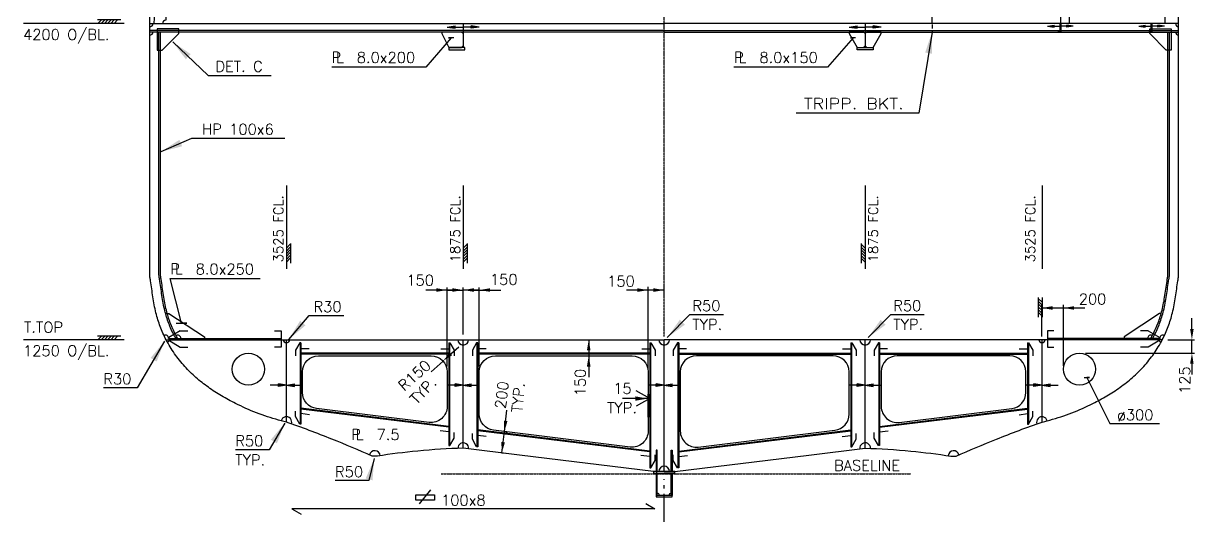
# Model space of a CAD drawing. Extents: x 53504 to 217282, y 25397 to 142583.
# Drawn here: x 165474 to 176401, y 115804 to 120395 of the extents above; entities that cross this region are included whole.
import ezdxf
from ezdxf.enums import TextEntityAlignment as Align

# ---------------------------------------------------------------- set-up
doc = ezdxf.new("R2010")
doc.units = 0
doc.header["$LTSCALE"] = 250
for name, pattern in [('DASHED', [0.75, 0.5, -0.25]), ('PHANTOM', [2.1, 1.25, -0.2, 0.125, -0.2, 0.125, -0.2]), ('STP-035', [0.24, 0.15, -0.09])]:
    doc.linetypes.add(name, pattern=pattern)
doc.layers.get('0').update_dxf_attribs({"linetype": 'CONTINUOUS'})
doc.layers.get('DEFPOINTS').update_dxf_attribs({"linetype": 'CONTINUOUS'})
for name, color, linetype in [('S0CO1', 1, 'CONTINUOUS'), ('S0CO2', 2, 'CONTINUOUS'), ('S0CO5', 4, 'CONTINUOUS'), ('S0DA2', 2, 'DASHED'), ('S0DIM', 2, 'CONTINUOUS'), ('S0PH1', 1, 'PHANTOM'), ('S0TX2', 2, 'CONTINUOUS')]:
    doc.layers.add(name, color=color, linetype=linetype)
doc.styles.add('ROMANS', font='romans', dxfattribs={"height": 100})
doc.dimstyles.new('ORGINAL', dxfattribs={"dimscale": 100, "dimtxt": 1.8, "dimasz": 2, "dimexe": 0.5, "dimexo": 1, "dimgap": 0.5, "dimtad": 1, "dimdec": 0, "dimdsep": 46, "dimtxsty": 'ROMANS', "dimcen": 0, "dimclrd": 1, "dimclre": 1, "dimclrt": 2, "dimadec": 3, "dimazin": 2, "dimtfac": 1, "dimtdec": 0, "dimtmove": 0, "dimatfit": 3, "dimfxl": 1, "dimtvp": 100, "dimtolj": 1, "dimarcsym": 0})
doc.dimstyles.new('ROAR', dxfattribs={"dimscale": 0.4, "dimtxt": 150, "dimasz": 2.4, "dimexe": 100, "dimexo": 100, "dimgap": 400, "dimtad": 0, "dimdsep": 46, "dimtxsty": 'ROMANS', "dimblk1": 'PILB', "dimblk2": 'PILC', "dimsah": 1, "dimcen": 0, "dimclrd": 1, "dimclre": 1, "dimclrt": 2, "dimadec": 0, "dimazin": 0, "dimtfac": 1, "dimtmove": 2, "dimatfit": 3, "dimldrblk": 'PILB', "dimfxl": 100, "dimtvp": 100, "dimtolj": 1, "dimarcsym": 0})
doc.dimstyles.new('ROAR1', dxfattribs={"dimscale": 0.4, "dimtxt": 2, "dimasz": 2, "dimexe": 75, "dimexo": 75, "dimgap": 500, "dimtad": 0, "dimdsep": 46, "dimtxsty": 'ROMANS', "dimblk1": 'PILD', "dimblk2": 'PILC', "dimsah": 1, "dimcen": 0, "dimclrd": 1, "dimclre": 1, "dimclrt": 2, "dimadec": 0, "dimazin": 0, "dimtfac": 1, "dimtmove": 2, "dimatfit": 3, "dimldrblk": 'PILD', "dimfxl": 1, "dimtvp": 100, "dimtolj": 1, "dimarcsym": 0})
doc.dimstyles.get("Standard").update_dxf_attribs({"dimscale": 50, "dimtxt": 2, "dimasz": 2, "dimexe": 0.5, "dimexo": 1, "dimgap": 1, "dimtad": 1, "dimdsep": 46, "dimtxsty": 'ROMANS', "dimcen": 1.5, "dimclrd": 1, "dimclre": 1, "dimclrt": 2, "dimazin": 2, "dimtfac": 1, "dimtmove": 2, "dimatfit": 3, "dimfxl": 1, "dimtvp": 100, "dimtolj": 1, "dimarcsym": 0})

# ---------------------------------------------------------------- blocks, each defined once
blk = doc.blocks.new('ST10011')
at = {"layer": 'S0CO1'}
for p, q in [((4.24, 0.65), (-0.08, 0.65)), ((0, 0), (0.65, 0.65)), ((0.6, 0), (1.25, 0.65)), ((1.2, 0), (1.85, 0.65)), ((1.8, 0), (2.45, 0.65)), ((2.4, 0), (3.05, 0.65)), ((3, 0), (3.65, 0.65))]:
    blk.add_line(p, q, dxfattribs=at)
blk = doc.blocks.new('HP100x7')
at = {"color": 0}
blk.add_lwpolyline([(0, 0), (0, -100), (20, -100, 0.767327), (24, -89), (10, -79, -0.267949), (7, -75), (7, 0)], format="xyb", close=True, dxfattribs=at)
blk = doc.blocks.new('ST10005')
at = {"color": 1}
for p, q in [((0, 0), (2, 0.32)), ((0, 0), (2, -0.32)), ((0, 0), (4, 0)), ((2, 0.32), (2, -0.32))]:
    blk.add_line(p, q, dxfattribs=at)
blk.add_solid([(0, 0), (2, 0.32), (0, 0), (2, -0.32)], dxfattribs=at)
blk = doc.blocks.new('*X7')
at = {"color": 0}
for p, q in [((13410, 17177), (13450, 17217)), ((13439, 17177), (13479, 17217)), ((13467, 17177), (13507, 17217)), ((13495, 17177), (13535, 17217)), ((13523, 17177), (13563, 17217)), ((13552, 17177), (13592, 17217))]:
    blk.add_line(p, q, dxfattribs=at)
blk = doc.blocks.new('TYKK')
at = {"layer": 'S0CO1'}
for p, q in [((-2.04, 0.82), (2.04, 0.82)), ((-2.04, 0), (2.04, 0))]:
    blk.add_line(p, q, dxfattribs=at)
at = {"layer": 'S0CO1', "xscale": 0.0204, "yscale": 0.0204, "zscale": 0.0204}
blk.add_blockref('*X7', (-275.41, -350.41), dxfattribs=at)
blk = doc.blocks.new('snip')
at = {"color": 0, "linetype": 'ByBlock'}
for p, q in [((-75, -151), (-75, -221)), ((75, -151), (75, -221))]:
    blk.add_line(p, q, dxfattribs=at)
blk.add_lwpolyline([(75, -151), (13, -43), (-12, -43), (-75, -151)], dxfattribs=at)
blk = doc.blocks.new('PLDIM2')
at = {"layer": 'S0TX2', "style": 'ROMANS'}
for s, p in [('P', (-19, 0)), ('L', (23, 0))]:
    blk.add_text(s, height=100, dxfattribs=at).set_placement(p)
blk.add_attdef('XX.X', (168, -1), '', height=100, dxfattribs=at)
blk = doc.blocks.new('*D181')
at = {"layer": 'DEFPOINTS', "color": 0, "transparency": 16777216}
for p in [(176100, 117445), (176376, 117445), (175332, 117320)]:
    blk.add_point(p, dxfattribs=at)
at = {"layer": 'S0CO1', "color": 1, "lineweight": -2, "transparency": 16777216}
for p, q in [((176376, 117545), (176376, 117645)), ((176150, 117445), (176401, 117445)), ((176376, 117320), (176376, 117445)), ((175382, 117320), (176401, 117320)), ((176376, 117220), (176376, 117120))]:
    blk.add_line(p, q, dxfattribs=at)
at = {"layer": 'S0CO1', "color": 1, "transparency": 16777216}
for points in [[(176359, 117545), (176392, 117545), (176376, 117445)], [(176359, 117220), (176392, 117220), (176376, 117320)]]:
    blk.add_solid(points, dxfattribs=at)
at = {"layer": 'S0CO1', "color": 2, "transparency": 16777216, "insert": (176309, 117068), "char_height": 100, "attachment_point": 5, "rotation": 90, "style": 'ROMANS'}
blk.add_mtext('\\A1;125', dxfattribs=at)
blk = doc.blocks.new('PILD')
at = {"color": 1, "linetype": 'ByBlock'}
blk.add_line((0, 0), (250, 0), dxfattribs=at)
blk.add_solid([(125, 21), (125, -21), (0, 0)], dxfattribs=at)
blk = doc.blocks.new('PILC')
at = {"color": 1, "linetype": 'ByBlock'}
blk.add_line((0, 0), (-250, 0), dxfattribs=at)
blk.add_solid([(-125, 21), (-125, -21), (0, 0)], dxfattribs=at)
blk = doc.blocks.new('*D182')
at = {"layer": 'DEFPOINTS', "color": 0, "transparency": 16777216}
for p in [(175177, 117741), (174977, 117445), (175177, 117170)]:
    blk.add_point(p, dxfattribs=at)
at = {"layer": 'S0DIM', "color": 1, "lineweight": -2, "transparency": 16777216}
for p, q in [((174976, 117741), (174976, 117741)), ((174977, 117475), (174977, 117771)), ((174977, 117741), (175177, 117741)), ((175177, 117200), (175177, 117771)), ((175178, 117741), (175179, 117741))]:
    blk.add_line(p, q, dxfattribs=at)
at = {"layer": 'S0DIM', "color": 1, "lineweight": -2, "transparency": 16777216, "xscale": 0.8, "yscale": 0.8, "zscale": 0.8}
blk.add_blockref('PILD', (174977, 117741), dxfattribs=at)
at = {"layer": 'S0DIM', "color": 1, "lineweight": -2, "transparency": 16777216, "xscale": 0.8, "yscale": 0.8, "zscale": 0.8, "rotation": 180}
blk.add_blockref('PILC', (175177, 117741), dxfattribs=at)
at = {"layer": 'S0DIM', "color": 2, "transparency": 16777216, "insert": (175449, 117824), "char_height": 100, "attachment_point": 5, "style": 'ROMANS'}
blk.add_mtext('\\A1;200', dxfattribs=at)
blk = doc.blocks.new('*D183')
at = {"layer": 'DEFPOINTS', "color": 0, "transparency": 16777216}
for p in [(169932, 116591), (169961, 116588), (169908, 116393)]:
    blk.add_point(p, dxfattribs=at)
at = {"layer": 'S0DIM', "color": 1, "lineweight": -2, "transparency": 16777216}
for p, q in [((169937, 116389), (169961, 116588)), ((169961, 116589), (169962, 116589)), ((169962, 116588), (169991, 116584)), ((169937, 116389), (169967, 116386)), ((169937, 116389), (169937, 116388))]:
    blk.add_line(p, q, dxfattribs=at)
at = {"layer": 'S0DIM', "color": 1, "lineweight": -2, "transparency": 16777216, "xscale": 0.8, "yscale": 0.8, "zscale": 0.8}
for name, p, rotation in [('PILC', (169961, 116588), 263.0080444442484), ('PILD', (169937, 116389), 83.00804444424836)]:
    blk.add_blockref(name, p, dxfattribs=dict(at, rotation=rotation))
at = {"layer": 'S0DIM', "color": 2, "transparency": 16777216, "insert": (169937, 116929), "char_height": 100, "attachment_point": 5, "rotation": 83.008, "style": 'ROMANS'}
blk.add_mtext('\\A1;200', dxfattribs=at)
blk = doc.blocks.new('pil')
at = {"layer": 'S0CO1', "yscale": 37.5, "zscale": 37.5, "rotation": 180}
for p, xscale in [((-150, 0), -37.5), ((150, 0), 37.5)]:
    blk.add_blockref('ST10005', p, dxfattribs=dict(at, xscale=xscale))
blk = doc.blocks.new('FLST-2')
at = {"layer": 'S0TX2', "color": 1}
for p, q in [((-256, 101), (-256, 151)), ((-256, 151), (-81, 151)), ((-222, 65), (-117, 198)), ((-81, 151), (-81, 101)), ((-81, 101), (-256, 101))]:
    blk.add_line(p, q, dxfattribs=at)
at = {"layer": 'S0TX2', "style": 'ROMANS'}
blk.add_attdef('FL.ST', (-20, 50), '', height=100, dxfattribs=at)
blk = doc.blocks.new('*D184')
at = {"layer": 'DEFPOINTS', "color": 0, "transparency": 16777216}
for p in [(171302, 117908), (171452, 117830), (171302, 117145)]:
    blk.add_point(p, dxfattribs=at)
at = {"layer": 'S0DIM', "color": 1, "lineweight": -2, "transparency": 16777216}
for p, q in [((171301, 117908), (171301, 117908)), ((171302, 117175), (171302, 117938)), ((171452, 117908), (171302, 117908)), ((171452, 117860), (171452, 117938)), ((171453, 117908), (171454, 117908))]:
    blk.add_line(p, q, dxfattribs=at)
at = {"layer": 'S0DIM', "color": 1, "lineweight": -2, "transparency": 16777216, "xscale": 0.8, "yscale": 0.8, "zscale": 0.8}
blk.add_blockref('PILC', (171302, 117908), dxfattribs=at)
at = {"layer": 'S0DIM', "color": 1, "lineweight": -2, "transparency": 16777216, "xscale": 0.8, "yscale": 0.8, "zscale": 0.8, "rotation": 180}
blk.add_blockref('PILD', (171452, 117908), dxfattribs=at)
at = {"layer": 'S0DIM', "color": 2, "transparency": 16777216, "insert": (171049, 117991), "char_height": 100, "attachment_point": 5, "style": 'ROMANS'}
blk.add_mtext('\\A1;150', dxfattribs=at)
blk = doc.blocks.new('PILB')
at = {"color": 1}
for q in [(130, 75), (130, -75)]:
    blk.add_line((0, 0), q, dxfattribs=at)
at = {"color": 1, "linetype": 'ByBlock'}
blk.add_line((0, 0), (250, 0), dxfattribs=at)
blk = doc.blocks.new('*D185')
at = {"layer": 'DEFPOINTS', "color": 0, "transparency": 16777216}
for p in [(171302, 116896), (171302, 116681), (171317, 116681)]:
    blk.add_point(p, dxfattribs=at)
at = {"layer": 'S0DIM', "color": 1, "lineweight": -2, "transparency": 16777216}
for p, q in [((171302, 116721), (171302, 116936)), ((171317, 116721), (171317, 116936)), ((171301, 116896), (171300, 116896)), ((171317, 116896), (171302, 116896)), ((171318, 116896), (171319, 116896))]:
    blk.add_line(p, q, dxfattribs=at)
at = {"layer": 'S0DIM', "color": 1, "lineweight": -2, "transparency": 16777216, "xscale": 0.9600000000000001, "yscale": 0.9600000000000001, "zscale": 0.9600000000000001, "rotation": 180}
blk.add_blockref('PILB', (171317, 116896), dxfattribs=at)
at = {"layer": 'S0DIM', "color": 1, "lineweight": -2, "transparency": 16777216, "xscale": 0.9600000000000001, "yscale": 0.9600000000000001, "zscale": 0.9600000000000001}
blk.add_blockref('PILC', (171302, 116896), dxfattribs=at)
at = {"layer": 'S0DIM', "color": 2, "transparency": 16777216, "insert": (171063, 116990), "char_height": 100, "attachment_point": 5, "style": 'ROMANS'}
blk.add_mtext('\\A1;15', dxfattribs=at)
blk = doc.blocks.new('*D186')
at = {"layer": 'DEFPOINTS', "color": 0, "transparency": 16777216}
for p in [(169277, 117145), (169389, 117246)]:
    blk.add_point(p, dxfattribs=at)
at = {"layer": 'S0CO1', "color": 1, "lineweight": -2, "transparency": 16777216}
for p, q in [((169463, 117313), (169537, 117380)), ((169277, 117145), (169389, 117246))]:
    blk.add_line(p, q, dxfattribs=at)
at = {"layer": 'S0CO1', "color": 1, "transparency": 16777216}
blk.add_solid([(169452, 117325), (169474, 117300), (169389, 117246)], dxfattribs=at)
at = {"layer": 'S0CO1', "color": 2, "transparency": 16777216, "insert": (169122, 117112), "char_height": 100, "attachment_point": 5, "rotation": 42.0062, "style": 'ROMANS'}
blk.add_mtext('\\A1;R150', dxfattribs=at)
blk = doc.blocks.new('*D187')
at = {"layer": 'DEFPOINTS', "color": 0, "transparency": 16777216}
for p in [(170720, 117445), (170723, 117295), (170748, 117295)]:
    blk.add_point(p, dxfattribs=at)
at = {"layer": 'S0DIM', "color": 1, "lineweight": -2, "transparency": 16777216}
for p, q in [((170748, 117446), (170748, 117447)), ((170748, 117445), (170748, 117295)), ((170750, 117445), (170778, 117445)), ((170748, 117295), (170748, 117294)), ((170753, 117295), (170778, 117295))]:
    blk.add_line(p, q, dxfattribs=at)
at = {"layer": 'S0DIM', "color": 1, "lineweight": -2, "transparency": 16777216, "xscale": 0.8, "yscale": 0.8, "zscale": 0.8}
for name, p, rotation in [('PILD', (170748, 117445), 270), ('PILC', (170748, 117295), 90)]:
    blk.add_blockref(name, p, dxfattribs=dict(at, rotation=rotation))
at = {"layer": 'S0DIM', "color": 2, "transparency": 16777216, "insert": (170669, 117046), "char_height": 100, "attachment_point": 5, "rotation": 90, "style": 'ROMANS'}
blk.add_mtext('\\A1;150', dxfattribs=at)
blk = doc.blocks.new('*D188')
at = {"layer": 'DEFPOINTS', "color": 0, "transparency": 16777216}
for p in [(169577, 117908), (169577, 117445), (169427, 117145)]:
    blk.add_point(p, dxfattribs=at)
at = {"layer": 'S0CO1', "color": 1, "lineweight": -2, "transparency": 16777216}
for p, q in [((169327, 117908), (169227, 117908)), ((169427, 117195), (169427, 117933)), ((169427, 117908), (169577, 117908)), ((169577, 117495), (169577, 117933)), ((169677, 117908), (169777, 117908))]:
    blk.add_line(p, q, dxfattribs=at)
at = {"layer": 'S0CO1', "color": 1, "transparency": 16777216}
for points in [[(169327, 117925), (169327, 117892), (169427, 117908)], [(169677, 117925), (169677, 117892), (169577, 117908)]]:
    blk.add_solid(points, dxfattribs=at)
at = {"layer": 'S0CO1', "color": 2, "transparency": 16777216, "insert": (169175, 118000), "char_height": 100, "attachment_point": 5, "style": 'ROMANS'}
blk.add_mtext('\\A1;150', dxfattribs=at)
blk = doc.blocks.new('*D189')
at = {"layer": 'DEFPOINTS', "color": 0, "transparency": 16777216}
for p in [(169577, 117908), (169577, 117445), (169727, 117145)]:
    blk.add_point(p, dxfattribs=at)
at = {"layer": 'S0CO1', "color": 1, "lineweight": -2, "transparency": 16777216}
for p, q in [((169477, 117908), (169377, 117908)), ((169577, 117495), (169577, 117933)), ((169727, 117908), (169577, 117908)), ((169727, 117195), (169727, 117933)), ((169827, 117908), (169927, 117908))]:
    blk.add_line(p, q, dxfattribs=at)
at = {"layer": 'S0CO1', "color": 1, "transparency": 16777216}
for points in [[(169477, 117925), (169477, 117892), (169577, 117908)], [(169827, 117925), (169827, 117892), (169727, 117908)]]:
    blk.add_solid(points, dxfattribs=at)
at = {"layer": 'S0CO1', "color": 2, "transparency": 16777216, "insert": (169955, 118007), "char_height": 100, "attachment_point": 5, "style": 'ROMANS'}
blk.add_mtext('\\A1;150', dxfattribs=at)
blk = doc.blocks.new('DDD')
at = {"layer": 'S0CO1'}
blk.add_line((-65, -20), (65, -20), dxfattribs=at)
for points in [[(-75, 0), (-65, 0), (-65, 200), (-75, 200)], [(75, 0), (65, 0), (65, 200), (75, 200)]]:
    blk.add_lwpolyline(points, close=True, dxfattribs=at)
for centre, start, end in [((-65, -223), 0, 90), ((65, -223), 90, 180)]:
    blk.add_arc(centre, 20, start, end, dxfattribs=at)
at = {"layer": 'S0CO2'}
for points in [[(-100, -15), (100, -15), (100, 0), (-100, 0)], [(-75, -223), (-65, -223), (-65, -15), (-75, -15)], [(75, -223), (65, -223), (65, -15), (75, -15)], [(-75, -238), (75, -238), (75, -223), (-75, -223)]]:
    blk.add_lwpolyline(points, close=True, dxfattribs=at)

msp = doc.modelspace()

# ---------------------------------------------------------------- linework, layer by layer
at = {"layer": 'S0CO1', "color": 0}
for p, q in [((171452.26, 120330.303), (166652.26, 120330.303)), ((171452.26, 120315.303), (166652.26, 120315.303)), ((171452.26, 120330.303), (176252.26, 120330.303)), ((171452.26, 120315.303), (176252.26, 120315.303)), ((166804.713, 117445.303), (167877.26, 117445.303)), ((166828.602, 117457.303), (167877.26, 117457.303)), ((168054.26, 117415.303), (168054.26, 116658.084)), ((168062.26, 117415.303), (168062.26, 116658.084)), ((169442.26, 117415.303), (169442.26, 116457.623)), ((169450.26, 117415.303), (169450.26, 116457.623)), ((169704.26, 117415.303), (169704.26, 116446.909)), ((169712.26, 117415.303), (169712.26, 116446.909)), ((171317.26, 117415.303), (171317.26, 116250.068)), ((171325.26, 117415.303), (171325.26, 116250.068)), ((171579.26, 117415.303), (171579.26, 116250.068)), ((171587.26, 117415.303), (171587.26, 116250.068)), ((173192.26, 117415.303), (173192.26, 116446.909)), ((173200.26, 117415.303), (173200.26, 116446.909)), ((173454.26, 117415.303), (173454.26, 116457.623)), ((173462.26, 117415.303), (173462.26, 116457.623)), ((174842.26, 117415.303), (174842.26, 116658.084)), ((174850.26, 117415.303), (174850.26, 116658.084)), ((176075.919, 117457.303), (175027.26, 117457.303)), ((176099.808, 117445.303), (175027.26, 117445.303)), ((169442.26, 117318.303), (168062.26, 117318.303)), ((169442.26, 117310.303), (168062.26, 117310.303)), ((171317.26, 117318.303), (169712.26, 117318.303)), ((171317.26, 117310.303), (169712.26, 117310.303)), ((171587.26, 117318.303), (173192.26, 117318.303)), ((171587.26, 117310.303), (173192.26, 117310.303)), ((173462.26, 117318.303), (174842.26, 117318.303)), ((173462.26, 117310.303), (174842.26, 117310.303)), ((169442.26, 116636.409), (168062.26, 116805.655)), ((169442.26, 116628.349), (168062.26, 116797.595)), ((168141.556, 116745.555), (168062.26, 116755.28)), ((173462.26, 116636.409), (174842.26, 116805.655)), ((173462.26, 116628.349), (174842.26, 116797.595)), ((174762.965, 116745.555), (174842.26, 116755.28)), ((169442.26, 116586.034), (169362.591, 116595.805)), ((171317.26, 116406.455), (169712.26, 116603.295)), ((171317.26, 116398.395), (169712.26, 116595.235)), ((171587.26, 116406.455), (173192.26, 116603.295)), ((171587.26, 116398.395), (173192.26, 116595.235)), ((173462.26, 116586.034), (173541.93, 116595.805)), ((169791.544, 116543.197), (169712.26, 116552.921)), ((173112.977, 116543.197), (173192.26, 116552.921)), ((171317.26, 116356.08), (171234.767, 116366.197)), ((171587.26, 116356.08), (171669.753, 116366.197))]:
    msp.add_line(p, q, dxfattribs=at)
msp.add_lwpolyline([(166692.26, 120395.303), (166702.26, 120545.303), (166747.26, 120545.303), (166802.262, 120495.303), (166802.262, 120425.303, 0.414213562), (166772.262, 120395.303)], format="xyb", dxfattribs=at)
for points in [[(166767.264, 120145.303), (166922.262, 120300.303), (166922.262, 120345.303), (166722.26, 120345.303), (166722.26, 120145.303), (166767.264, 120145.303)], [(176137.256, 120145.303), (175982.259, 120300.303), (175982.259, 120345.303), (176182.26, 120345.303), (176182.26, 120145.303), (176137.256, 120145.303)]]:
    msp.add_lwpolyline(points, close=True, dxfattribs=at)
at = {"layer": 'S0CO1', "color": 0, "flags": 128}
for points in [[(166894.675, 117457.303, -0.007129695), (166880.233, 117484.312, -0.02886), (166829.764, 117597.599, -0.029616), (166792.938, 117715.75, -0.026203), (166765.797, 117856.458, 0.004657), (166743.2, 118008.575, -0.004741), (166738.684, 118039.01, -0.034463), (166737.26, 118059.637), (166737.26, 120315.303)], [(166911.855, 117457.303, -0.009093104), (166893.56, 117491.195, -0.02886), (166843.795, 117602.902, -0.029616), (166807.497, 117719.358, -0.026203), (166780.654, 117858.523, 0.004657), (166758.016, 118010.917, -0.004741), (166753.542, 118041.071, -0.034463), (166752.26, 118059.637), (166752.26, 120315.303)], [(175992.666, 117457.303, 0.009093104), (176010.96, 117491.195, 0.02886), (176060.726, 117602.902, 0.029616), (176097.023, 117719.358, 0.026203), (176123.867, 117858.523, -0.004657), (176146.505, 118010.917, 0.004741), (176150.979, 118041.071, 0.034463), (176152.26, 118059.637), (176152.261, 120315.303)], [(176009.845, 117457.303, 0.007129695), (176024.287, 117484.312, 0.02886), (176074.757, 117597.599, 0.029616), (176111.583, 117715.75, 0.026203), (176138.724, 117856.458, -0.004657), (176161.321, 118008.575, 0.004741), (176165.837, 118039.01, 0.034463), (176167.26, 118059.637), (176167.261, 120315.303)]]:
    msp.add_lwpolyline(points, format="xyb", dxfattribs=at)
at = {"layer": 'S0CO1', "color": 0}
for points in [[(169577.26, 120300.303), (169562.26, 120315.303), (169377.26, 120315.303), (169377.26, 120300.303), (169442.26, 120170.303), (169562.26, 120170.303), (169577.26, 120185.303)], [(173327.26, 120300.303), (173312.26, 120315.303), (173177.26, 120315.303), (173177.26, 120300.303), (173252.26, 120170.303), (173312.26, 120170.303), (173327.26, 120185.303)], [(173327.26, 120185.303), (173342.26, 120170.303), (173402.26, 120170.303), (173477.26, 120300.303), (173477.26, 120315.303), (173342.26, 120315.303), (173327.26, 120300.303)], [(166815.766, 117688.1), (166830.766, 117688.1), (167161.855, 117472.303), (167161.855, 117457.303)], [(176088.754, 117688.1), (176073.754, 117688.1), (175742.666, 117472.303), (175742.666, 117457.303)], [(167815.558, 117526.303), (167877.26, 117526.303), (167877.26, 117376.303), (167815.558, 117376.303)], [(175088.963, 117526.303), (175027.26, 117526.303), (175027.26, 117376.303), (175088.963, 117376.303)], [(168062.26, 117415.303), (168052.26, 117415.303), (168012.26, 117346.021), (168012.26, 117293.487)], [(168140.14, 117360.303), (168062.26, 117360.303), (168062.26, 117320.303)], [(169367.821, 117360.303), (169442.26, 117360.303), (169442.26, 117320.303)], [(169442.26, 117415.303), (169452.26, 117415.303), (169492.26, 117346.021), (169492.26, 117293.487)], [(169712.26, 117415.303), (169702.26, 117415.303), (169662.26, 117346.021), (169662.26, 117293.487)], [(169790.14, 117360.303), (169712.26, 117360.303), (169712.26, 117320.303)], [(171242.821, 117360.303), (171317.26, 117360.303), (171317.26, 117320.303)], [(171317.26, 117415.303), (171327.26, 117415.303), (171367.26, 117346.021), (171367.26, 117293.487)], [(171587.26, 117415.303), (171577.26, 117415.303), (171537.26, 117346.021), (171537.26, 117293.487)], [(171661.699, 117360.303), (171587.26, 117360.303), (171587.26, 117320.303)], [(173114.381, 117360.303), (173192.26, 117360.303), (173192.26, 117320.303)], [(173192.26, 117415.303), (173202.26, 117415.303), (173242.26, 117346.021), (173242.26, 117293.487)], [(173462.26, 117415.303), (173452.26, 117415.303), (173412.26, 117346.021), (173412.26, 117293.487)], [(173536.699, 117360.303), (173462.26, 117360.303), (173462.26, 117320.303)], [(174764.381, 117360.303), (174842.26, 117360.303), (174842.26, 117320.303)], [(174842.26, 117415.303), (174852.26, 117415.303), (174892.26, 117346.021), (174892.26, 117293.487)], [(168062.26, 116658.084), (168052.26, 116658.084), (168012.26, 116727.366), (168012.26, 116779.9)], [(174842.26, 116658.084), (174852.26, 116658.084), (174892.26, 116727.366), (174892.26, 116779.9)], [(169442.26, 116457.623), (169452.26, 116457.623), (169492.26, 116526.905), (169492.26, 116579.439)], [(169712.26, 116446.909), (169702.26, 116446.909), (169662.26, 116516.191), (169662.26, 116568.726)], [(173192.26, 116446.909), (173202.26, 116446.909), (173242.26, 116516.191), (173242.26, 116568.726)], [(173462.26, 116457.623), (173452.26, 116457.623), (173412.26, 116526.905), (173412.26, 116579.439)], [(171317.26, 116250.068), (171327.26, 116250.068), (171367.26, 116319.35), (171367.26, 116371.885)], [(171587.26, 116250.068), (171577.26, 116250.068), (171537.26, 116319.35), (171537.26, 116371.885)]]:
    msp.add_lwpolyline(points, dxfattribs=at)
for points in [[(168209.001, 116802.77, -0.378906248), (168077.26, 116951.655), (168077.26, 117145.303, -0.414213562), (168227.26, 117295.303), (169277.26, 117295.303, -0.414213562), (169427.26, 117145.303), (169427.26, 116822.881, -0.450424931), (169259.001, 116673.996)], [(171134.001, 116444.042), (169859.001, 116600.411, -0.378906248), (169727.26, 116749.296), (169727.26, 117145.303, -0.414213562), (169877.26, 117295.303), (171152.26, 117295.303, -0.414213562), (171302.26, 117145.303), (171302.26, 116592.927, -0.450424931)], [(171770.52, 116444.042), (173045.52, 116600.411, 0.378906248), (173177.26, 116749.296), (173177.26, 117145.303, 0.414213562), (173027.26, 117295.303), (171752.26, 117295.303, 0.414213562), (171602.26, 117145.303), (171602.26, 116592.927, 0.450424931)], [(174695.52, 116802.77, 0.378906248), (174827.26, 116951.655), (174827.26, 117145.303, 0.414213562), (174677.26, 117295.303), (173627.26, 117295.303, 0.414213562), (173477.26, 117145.303), (173477.26, 116822.881, 0.450424931), (173645.52, 116673.996)]]:
    msp.add_lwpolyline(points, format="xyb", close=True, dxfattribs=at)
for centre in [(167572.488, 117170.303), (175327.26, 117170.303)]:
    msp.add_circle(centre, 150, dxfattribs=at)
for centre, radius, start, end in [((166652.26, 120395.303), 30, 270.0000067, 0), ((166652.26, 120315.303), 30, 270.0000067, 0), ((176252.26, 120315.303), 30, 180, 269.9999933), ((176252.26, 120395.303), 30, 180, 269.9999933), ((166798.602, 117457.303), 30, 0, 115.9921277), ((166911.855, 117457.303), 30, 0, 119.0507487), ((175992.666, 117457.303), 30, 60.9492513, 180), ((176105.919, 117457.303), 30, 64.0078723, 180), ((166804.713, 117445.303), 30, 298.7835582, 0.0001953), ((167927.26, 117445.303), 30, 180, 0), ((169577.26, 117445.303), 50, 180, 0), ((171452.26, 117445.303), 50, 180, 0), ((173327.26, 117445.303), 50, 180, 0), ((174977.26, 117445.303), 30, 180, 0), ((176099.808, 117445.303), 30, 179.9998047, 241.2164418), ((167927.26, 116676.456), 50, 340.601608, 165.906797), ((174977.26, 116676.456), 50, 14.093203, 199.398392), ((169577.26, 116433.463), 50, 353.0091161, 182.0957428), ((173327.26, 116433.463), 50, 357.9042572, 186.9908839), ((168752.26, 116359.189), 50, 4.2760935, 167.8988853), ((174152.26, 116359.189), 50, 12.1011147, 175.7239065), ((171452.26, 116215.743), 50, 0.0186612, 179.9813388)]:
    msp.add_arc(centre, radius, start, end, dxfattribs=at)
at = {"layer": 'S0CO2', "color": 0}
for points in [[(169442.26, 120150.303), (169592.26, 120150.303), (169592.26, 120170.303), (169442.26, 120170.303)], [(173402.26, 120150.303), (173252.26, 120150.303), (173252.26, 120170.303), (173402.26, 120170.303)]]:
    msp.add_lwpolyline(points, close=True, dxfattribs=at)
at = {"layer": 'S0CO5', "color": 0}
for p, q in [((173952.26, 120395.303), (173952.26, 122795.303)), ((175152.26, 120395.303), (175152.26, 122795.303)), ((166652.26, 120395.303), (171452.26, 120395.303)), ((169577.26, 120395.303), (169577.26, 120170.303)), ((176252.26, 120395.303), (171452.26, 120395.303)), ((173327.26, 120395.303), (173327.26, 120170.303)), ((167877.26, 117445.303), (171452.26, 117445.303)), ((167927.26, 116676.456), (167927.26, 117445.303)), ((169577.26, 116433.463), (169577.26, 117445.303)), ((175027.26, 117445.303), (171452.26, 117445.303)), ((173327.26, 116433.463), (173327.26, 117445.303)), ((174977.26, 116676.456), (174977.26, 117445.303))]:
    msp.add_line(p, q, dxfattribs=at)
at = {"layer": 'S0CO5', "color": 0, "linetype": 'ByBlock'}
msp.add_line((171452.26, 116215.743), (171452.26, 117445.303), dxfattribs=at)
at = {"layer": 'S0CO5', "color": 0, "flags": 128}
for points in [[(171452.26, 116215.743), (171352.26, 116215.776), (170102.26, 116369.086), (169577.26, 116433.463, 0.015727), (169152.26, 116405.923, 0.013946), (168777.471, 116359.189), (168727.05, 116359.189, 0.009525), (168352.26, 116517.164, 0.010628), (167927.26, 116676.456, -0.001373), (167902.26, 116682.694, -0.001598), (167878.043, 116688.891, -0.002848), (167853.881, 116695.303, -0.026483), (167649.19, 116762.696, -0.023587), (167452.26, 116850.209, -0.016744), (167322.888, 116920.69, -0.021802), (167199.327, 117000.925, -0.024328), (167083.709, 117092.179, -0.029393), (166978.542, 117195.303, -0.031992), (166883.5, 117314.653, -0.032945), (166804.713, 117445.303, -0.02886), (166750.254, 117567.544, -0.029616), (166710.434, 117695.303, -0.026203), (166681.606, 117844.752, 0.004657), (166659.242, 117995.303, -0.004741), (166654.49, 118027.333, -0.034463), (166652.26, 118059.636), (166652.26, 122845.303)], [(171452.26, 116215.743), (171552.26, 116215.776), (172802.26, 116369.086), (173327.26, 116433.463, -0.015727), (173752.26, 116405.923, -0.013946), (174127.05, 116359.189), (174177.471, 116359.189, -0.009525), (174552.26, 116517.164, -0.010628), (174977.26, 116676.456, 0.001373), (175002.26, 116682.694, 0.001598), (175026.478, 116688.891, 0.002848), (175050.639, 116695.303, 0.026483), (175255.331, 116762.696, 0.023587), (175452.26, 116850.209, 0.016744), (175581.632, 116920.69, 0.021802), (175705.194, 117000.925, 0.024328), (175820.812, 117092.179, 0.029393), (175925.979, 117195.303, 0.031992), (176021.021, 117314.653, 0.032945), (176099.808, 117445.303, 0.02886), (176154.266, 117567.544, 0.029616), (176194.087, 117695.303, 0.026203), (176222.914, 117844.752, -0.004657), (176245.278, 117995.303, 0.004741), (176250.031, 118027.333, 0.034463), (176252.26, 118059.636), (176252.261, 122845.303)]]:
    msp.add_lwpolyline(points, format="xyb", dxfattribs=at)
at = {"layer": 'S0DA2', "color": 0, "linetype": 'STP-035'}
msp.add_line((173952.26, 120385.303), (173952.26, 120315.303), dxfattribs=at)
at = {"layer": 'S0DIM', "color": 0}
for p, q in [((167927.26, 118883.625), (167927.26, 118104.648)), ((169577.26, 118883.625), (169577.26, 118104.648)), ((173327.26, 118883.625), (173327.26, 118104.648)), ((174977.26, 118883.625), (174977.26, 118104.648))]:
    msp.add_line(p, q, dxfattribs=at)
for points in [[(166414.409, 120395.303), (165473.632, 120395.303)], [(166414.409, 117445.303), (165473.632, 117445.303)]]:
    msp.add_lwpolyline(points, dxfattribs=at)
at = {"layer": 'S0PH1', "color": 0, "ltscale": 0.02}
for p, q in [((171452.26, 117474.541), (171452.26, 128535.176)), ((169370.794, 116195.303), (173753.336, 116195.303))]:
    msp.add_line(p, q, dxfattribs=at)
at = {"layer": 'S0PH1', "color": 0}
msp.add_line((171452.26, 115695.303), (171452.26, 116142.544), dxfattribs=at)
msp.add_lwpolyline([(175232.26, 120395.303), (175232.26, 120495.303), (176122.261, 120495.303), (176122.261, 120395.303)], dxfattribs=at)
at = {"layer": 'S0TX2', "color": 0}
for points in [[(169488.422, 120261.047), (169440.114, 120261.047), (169465.114, 120261.047), (169227.367, 119988.799), (168351.185, 119988.799)], [(173238.235, 120261.047), (173189.926, 120261.047), (173214.926, 120261.047), (172977.179, 119988.799), (172100.998, 119988.799)], [(166898.17, 117600.012), (166998.17, 117600.012), (166948.17, 117600.012), (166844.002, 118014.738), (167683.912, 118014.738)], [(175371.329, 117093.697), (175419.638, 117093.697), (175394.638, 117093.697), (175610.161, 116663.546), (176073.997, 116663.546)], [(171279.426, 115917.378), (171366.029, 115867.378), (167977.099, 115867.378), (168063.702, 115817.378)]]:
    msp.add_lwpolyline(points, dxfattribs=at)

# ---------------------------------------------------------------- block references
at = {"layer": 'S0CO1', "color": 0}
for name, p in [('pil', (169577.26, 120361.593)), ('pil', (173327.26, 120361.593)), ('DDD', (171452.26, 116215.743))]:
    msp.add_blockref(name, p, dxfattribs=at)
at = {"layer": 'S0CO1', "color": 0, "rotation": 180}
for p, xscale, yscale, zscale in [((175029.46, 120369.448), -30, 30, 30), ((175269.46, 120369.448), 30, 30, 30), ((175879.46, 120369.448), -30, 30, 30), ((176119.46, 120369.448), 30, 30, 30), ((167927.26, 117021.511), 37.5, 37.5, 37.5), ((167927.26, 117021.511), -37.5, 37.5, 37.5), ((169577.26, 117021.511), 37.5, 37.5, 37.5), ((169577.26, 117021.511), -37.5, 37.5, 37.5), ((171452.26, 117021.511), 37.5, 37.5, 37.5), ((171452.26, 117021.511), -37.5, 37.5, 37.5), ((173327.26, 117021.511), 37.5, 37.5, 37.5), ((173327.26, 117021.511), -37.5, 37.5, 37.5), ((174977.26, 117021.511), 37.5, 37.5, 37.5), ((174977.26, 117021.511), -37.5, 37.5, 37.5)]:
    msp.add_blockref('ST10005', p, dxfattribs=dict(at, xscale=xscale, yscale=yscale, zscale=zscale))
at = {"layer": 'S0CO1', "color": 0, "rotation": 90}
msp.add_blockref('snip', (166785.939, 117451.303), dxfattribs=at)
at = {"layer": 'S0CO1', "color": 0, "xscale": -1, "rotation": 270}
msp.add_blockref('snip', (176118.581, 117451.303), dxfattribs=at)
at = {"layer": 'S0CO2', "color": 0, "xscale": -0.8, "yscale": 0.8, "zscale": 0.8}
for p in [(175152.26, 120395.303), (176002.26, 120395.303)]:
    msp.add_blockref('HP100x7', p, dxfattribs=at)
at = {"layer": 'S0DIM', "color": 0, "xscale": 50, "yscale": 50, "zscale": 50}
for p in [(166169.231, 120395.303), (166169.231, 117445.303)]:
    msp.add_blockref('ST10011', p, dxfattribs=at)
at = {"layer": 'S0DIM', "color": 0, "extrusion": (0, 0, -1), "yscale": 45, "zscale": -45}
for p, xscale, rotation in [((-167963.98, 118251.896), 45, 270), ((-169613.98, 118251.896), 45, 270), ((-173290.54, 118251.896), -45, 90), ((-174940.54, 117747.61), -45, 90)]:
    msp.add_blockref('TYKK', p, dxfattribs=dict(at, xscale=xscale, rotation=rotation))
at = {"layer": 'S0TX2', "color": 0}
ref = msp.add_blockref('PLDIM2', (168367.248, 120028.852), dxfattribs=at)
ref.add_attrib('XX.X', '8.0x200', (168584.245, 120027.393), dxfattribs={"height": 100, "style": 'ROMANS'})
ref = msp.add_blockref('PLDIM2', (172123.79, 120028.852), dxfattribs=at)
ref.add_attrib('XX.X', '8.0x150', (172340.786, 120027.393), dxfattribs={"height": 100, "style": 'ROMANS'})
ref = msp.add_blockref('PLDIM2', (166863.739, 118054.79), dxfattribs=at)
ref.add_attrib('XX.X', '8.0x250', (167080.735, 118053.331), dxfattribs={"height": 100, "style": 'ROMANS'})
ref = msp.add_blockref('PLDIM2', (168551.931, 116511.662), dxfattribs=at)
ref.add_attrib('XX.X', '7.5', (168768.927, 116510.203), dxfattribs={"height": 100, "style": 'ROMANS'})
msp.add_blockref('FLST-2', (169390.663, 115848.048), dxfattribs=at).add_auto_attribs({'FL.ST': '100x8'})

# ---------------------------------------------------------------- texts
at = {"layer": 'S0DIM', "color": 0, "style": 'ROMANS', "text_generation_flag": 6}
for s, p in [('3525 FCL.', (167897.51, 118167.141)), ('1875 FCL.', (169547.51, 118167.141)), ('1875 FCL.', (173447.011, 118167.141)), ('3525 FCL.', (174912.474, 118167.141))]:
    msp.add_text(s, height=90, rotation=270, dxfattribs=at).set_placement(p)
at = {"layer": 'S0DIM', "color": 0, "style": 'ROMANS'}
for s, p in [('R30', (168180.936, 117702.789)), ('R50', (171715.512, 117711.826)), ('R50', (173589.893, 117711.826)), ('TYP.', (171715.512, 117537.365)), ('TYP.', (173589.893, 117537.365)), ('R30', (166219.561, 117028.852)), ('TYP.', (170919.642, 116759.897)), ('R50', (167450.348, 116451.552)), ('TYP.', (167450.348, 116273.136)), ('BASELINE', (173037.2, 116222.064)), ('R50', (168381.142, 116162.974))]:
    msp.add_text(s, height=100, dxfattribs=at).set_placement(p)
for rotation, p in [(46.2226346, (169142.757, 116834.393)), (84.9344509, (170127.613, 116762.19))]:
    msp.add_text('TYP.', height=100, rotation=rotation, dxfattribs=at).set_placement(p)
at = {"layer": 'S0TX2', "color": 0, "style": 'ROMANS'}
for s, p in [('4200 O/BL.', (165470.526, 120241.549)), ('DET. C', (167264.838, 119943.929)), ('HP 100x6', (167141.098, 119358.312)), ('T.TOP', (165479.079, 117511.019)), ('1250 O/BL.', (165470.526, 117291.549)), ('ø300', (175678.217, 116693.899))]:
    msp.add_text(s, height=100, dxfattribs=at).set_placement(p)
at = {"layer": 'S0TX2', "color": 0, "style": 'ROMANS', "width": 1.2}
msp.add_text('TRIPP. BKT.', height=100, dxfattribs=at).set_placement((173221.112, 119646.818), align=Align.MIDDLE)

# ---------------------------------------------------------------- dimensions: what is measured, and where the dimension line sits
at = {"layer": 'S0CO1', "color": 0}
dim = msp.add_linear_dim(base=(169577.26, 117908.442), p1=(169427.26, 117145.303), p2=(169577.26, 117445.303), dimstyle='STANDARD', dxfattribs=at)
dim.commit()
dim.dimension.update_dxf_attribs({"geometry": '*D188', "text_midpoint": (169174.932, 118000.353), "dimtype": 160})
for base, p1, p2, angle, picture, middle in [((169577.26, 117908.442), (169727.26, 117145.303), (169577.26, 117445.303), 180, '*D189', (169955.066, 118007.36)), ((176375.776, 117445.303), (175332.032, 117320.303), (176099.808, 117445.303), 90, '*D181', (176308.953, 117068.207))]:
    dim = msp.add_linear_dim(base=base, p1=p1, p2=p2, angle=angle, dimstyle='STANDARD', dxfattribs=at)
    dim.commit()
    dim.dimension.update_dxf_attribs({"geometry": picture, "text_midpoint": middle, "dimtype": 160})
dim = msp.add_radius_dim(center=(169277.26, 117145.303), mpoint=(169388.721, 117245.685), dimstyle='STANDARD', dxfattribs=at)
dim.commit()
dim.dimension.update_dxf_attribs({"geometry": '*D186', "text_midpoint": (169121.781, 117111.942), "dimtype": 164})
at = {"layer": 'S0DIM', "color": 0}
for base, p1, p2, angle, dimstyle, picture, middle, dimtype in [((171302.26, 117908.442), (171452.26, 117829.676), (171302.26, 117145.303), 180, 'ROAR1', '*D184', (171048.811, 117991.01), 160), ((170748.391, 117295.303), (170719.584, 117445.303), (170723.185, 117295.303), 90, 'ROAR1', '*D187', (170669.173, 117046.364), 160), ((169961.352, 116587.86), (169907.633, 116392.952), (169931.979, 116591.463), 83.0080444, 'ROAR1', '*D183', (169937.329, 116929.436), 161), ((171302.261, 116896.416), (171317.26, 116681.002), (171302.261, 116681.002), 180, 'ROAR', '*D185', (171062.833, 116989.505), 160)]:
    dim = msp.add_linear_dim(base=base, p1=p1, p2=p2, angle=angle, dimstyle=dimstyle, dxfattribs=at)
    dim.commit()
    dim.dimension.update_dxf_attribs({"geometry": picture, "text_midpoint": middle, "dimtype": dimtype})
dim = msp.add_linear_dim(base=(175177.26, 117741.314), p1=(174977.26, 117445.303), p2=(175177.26, 117170.303), dimstyle='ROAR1', dxfattribs=at)
dim.commit()
dim.dimension.update_dxf_attribs({"geometry": '*D182', "text_midpoint": (175448.891, 117823.734), "dimtype": 160})

# ---------------------------------------------------------------- leaders
at = {"layer": 'S0TX2', "color": 0}
for points in [[(173952.26, 120315.303), (173827.298, 119559.502), (172682.184, 119559.502)], [(166866.189, 120222.803), (167197.3, 119909.557), (167785.113, 119909.557)], [(166758.332, 119199.445), (167045.184, 119323.94), (167911.339, 119323.94)], [(167950.188, 117448.169), (168139.696, 117670.22), (168462.372, 117670.22)], [(171480.635, 117465.386), (171691.235, 117679.257), (172004.405, 117679.257)], [(173355.017, 117465.386), (173565.617, 117679.257), (173878.787, 117679.257)], [(166789.636, 117430.552), (166534.667, 116996.283), (166221.497, 116996.283)], [(167912.795, 116667.435), (167765.454, 116418.982), (167452.284, 116418.982)], [(168746.214, 116335.695), (168696.249, 116130.405), (168383.079, 116130.405)]]:
    msp.add_leader(points, dimstyle='ORGINAL', dxfattribs=at)

doc.saveas('drawing.dxf')
